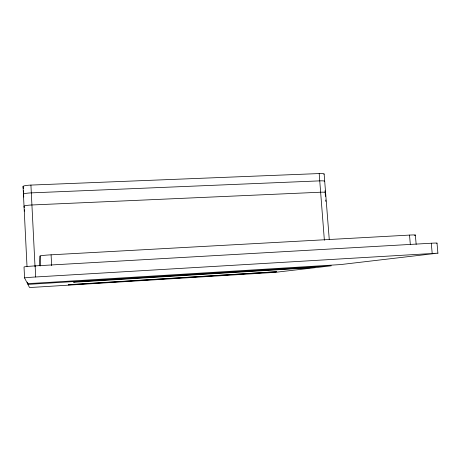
<?xml version="1.0" encoding="UTF-8"?>
<svg xmlns="http://www.w3.org/2000/svg" width="461" height="461" viewBox="0 0 461 461"><rect width="100%" height="100%" fill="white"/><g stroke="black" fill="none" stroke-linecap="round" stroke-linejoin="round"><path stroke-width="0.69" d="M414.387 235.34A10.211 0.467 -4.4 0 0 409.518 235.087L51.085 254.818A10.828 0.559 -3.2 0 0 40.072 255.993L39.26 265.72A8.482 0.34 -3.3 0 0 39.398 265.778M27.896 284.385L331.321 265.801L274.831 272.388L34.206 287.272L29.492 287.462L27.896 284.385L27.827 282.95M24.566 277.948L27.447 283.515L35.117 283.221L340.633 264.574L437.95 253.158L35.693 276.98A11.133 0.3 -3.4 0 0 24.566 277.948L24.024 266.988A11.122 0.444 -3.3 0 1 35.134 265.899L431.289 243.229A10.436 0.363 -4.3 0 1 436.872 243.206M27.009 266.458L23.05 186.463A7.918 1.055 -2.3 0 1 30.922 185.08L319.185 173.561A7.411 0.934 -4.9 0 1 323.904 174.281M24.214 207.629L24.03 206.211A7.929 0.876 -2.5 0 1 31.924 204.978L320.637 192.214A7.422 0.772 -4.7 0 1 325.155 192.842M24.491 209.749L24.675 211.167M23.776 197.043L23.43 194.196A7.923 0.98 -2.4 0 1 31.313 192.877L319.755 180.868A7.416 0.87 -4.8 0 1 324.279 181.611M23.05 186.463L23.298 188.601M23.546 190.733L23.713 192.162M437.016 243.16L437.904 253.187M431.289 243.229L432.182 253.348M415.361 235.093L416.162 244.342M409.518 235.087L410.313 244.33M324.135 173.993L329.269 239.622M324.993 190.733L325.103 192.139M325.212 193.557L325.437 196.421M325.714 199.999L325.829 201.434M319.185 173.561L324.371 240.216M51.085 254.818L51.649 265.622M40.072 255.993L40.58 265.974M35.134 265.899L35.693 276.98M30.922 185.08L35.019 266.556M27.378 282.138L27.447 283.515M74.377 281.844L73.524 282.265L309.026 267.847L314.955 267.132L74.377 281.844M68.689 284.662L68.274 284.869L276.64 271.748L68.689 284.662"/></g></svg>
